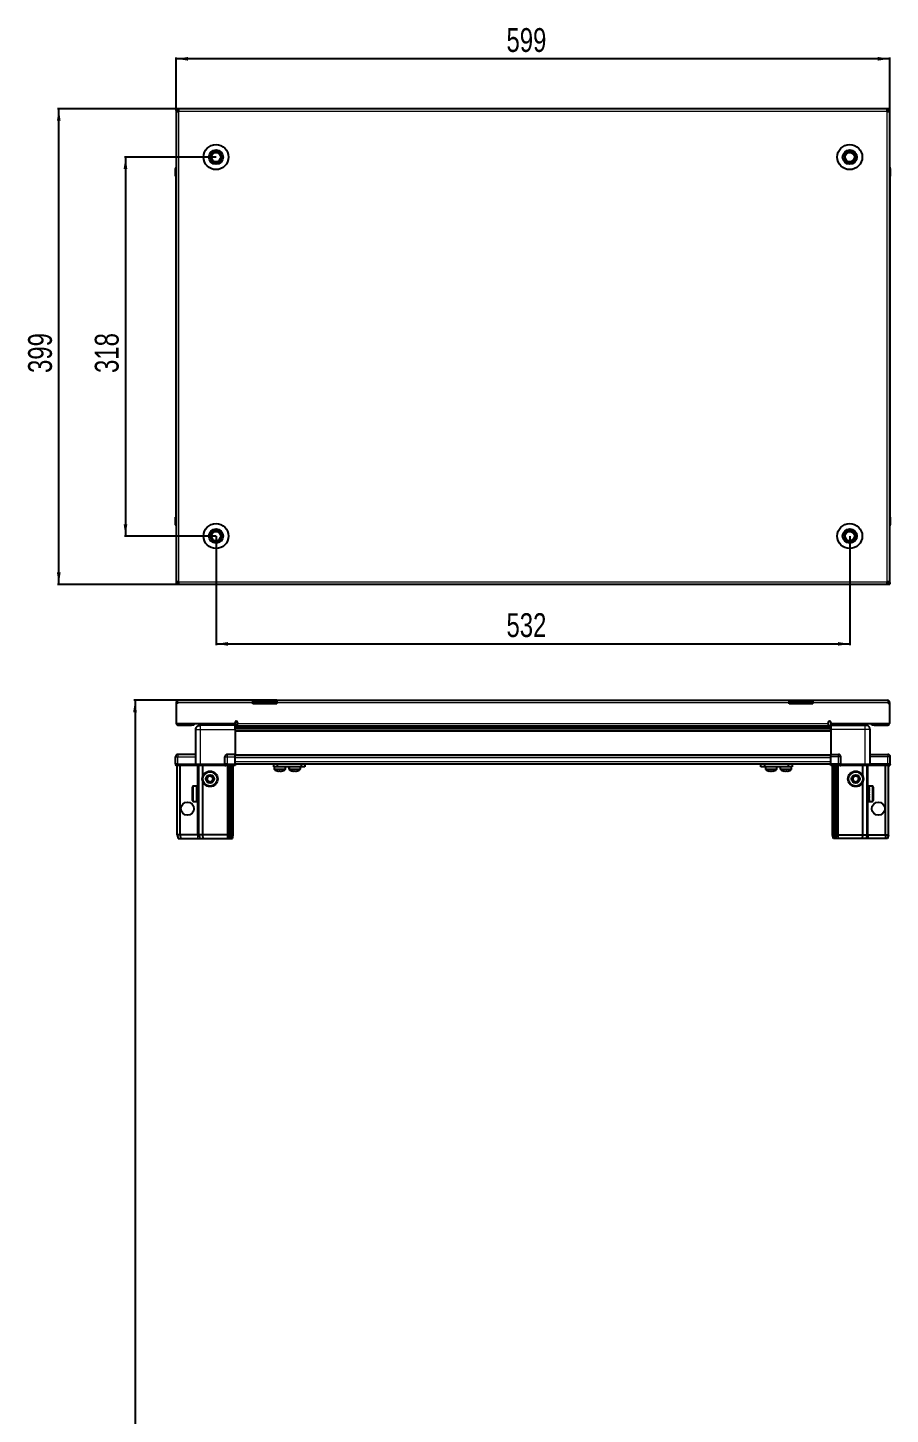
# Model space of a CAD drawing. Header units: millimetres. Extents: x 899 to 4283, y -616 to 1812.
# Drawn here: x 899 to 1623, y 598 to 1762 of the extents above; entities that cross this region are included whole.
import ezdxf

# ---------------------------------------------------------------- set-up
doc = ezdxf.new("R2010")
doc.units = ezdxf.units.MM
doc.layers.add('FORMAT', color=7, linetype='Continuous')
doc.styles.add('SLDTEXTSTYLE0', font='TXT', dxfattribs={"width": 0.75})
doc.dimstyles.new('SLDDIMSTYLE0', dxfattribs={"dimtxt": 20, "dimasz": 10, "dimexe": 0, "dimexo": 0.0625, "dimgap": 5, "dimtad": 2, "dimdec": 1, "dimrnd": 1e-09, "dimzin": 12, "dimdsep": 46, "dimtxsty": 'SLDTEXTSTYLE0', "dimsah": 1, "dimcen": 0.09, "dimadec": 0, "dimazin": 3, "dimtfac": 1, "dimtofl": 0, "dimtmove": 0, "dimatfit": 3, "dimfxl": 0, "dimfrac": 2, "dimtolj": 1, "dimtzin": 12, "dimarcsym": 0})

# ---------------------------------------------------------------- blocks, each defined once
blk = doc.blocks.new('_D')
at = {"layer": 'FORMAT'}
for p, q in [((1024, 1693.4), (924.5, 1693.4)), ((925.5, 1294.4), (925.5, 1693.4)), ((1024, 1294.4), (924.5, 1294.4))]:
    blk.add_line(p, q, dxfattribs=at)
for points in [[(925.5, 1693.4), (923.9, 1683.4), (927, 1683.4)], [(925.5, 1294.4), (927, 1304.4), (923.9, 1304.4)]]:
    blk.add_solid(points, dxfattribs=at)
at = {"layer": 'FORMAT', "insert": (899.7, 1471.8), "char_height": 20, "attachment_point": 1, "rotation": 90, "style": 'SLDTEXTSTYLE0'}
blk.add_mtext('399', dxfattribs=at)
blk = doc.blocks.new('_D_1')
at = {"layer": 'FORMAT'}
for p, q in [((1024, 1693.4), (1024, 1736.4)), ((1623, 1735.4), (1024, 1735.4)), ((1623, 1693.4), (1623, 1736.4))]:
    blk.add_line(p, q, dxfattribs=at)
for points in [[(1024, 1735.4), (1034, 1733.9), (1034, 1737)], [(1623, 1735.4), (1613, 1737), (1613, 1733.9)]]:
    blk.add_solid(points, dxfattribs=at)
at = {"layer": 'FORMAT', "insert": (1301.3, 1761.2), "char_height": 20, "attachment_point": 1, "style": 'SLDTEXTSTYLE0'}
blk.add_mtext('599', dxfattribs=at)
blk = doc.blocks.new('_D_2')
at = {"layer": 'FORMAT'}
for p, q in [((1057.5, 1334.9), (1057.5, 1243.4)), ((1589.5, 1334.9), (1589.5, 1243.4)), ((1057.5, 1244.4), (1589.5, 1244.4))]:
    blk.add_line(p, q, dxfattribs=at)
for points in [[(1057.5, 1244.4), (1067.5, 1242.9), (1067.5, 1246)], [(1589.5, 1244.4), (1579.5, 1246), (1579.5, 1242.9)]]:
    blk.add_solid(points, dxfattribs=at)
at = {"layer": 'FORMAT', "insert": (1301.3, 1270.2), "char_height": 20, "attachment_point": 1, "style": 'SLDTEXTSTYLE0'}
blk.add_mtext('532', dxfattribs=at)
blk = doc.blocks.new('_D_3')
at = {"layer": 'FORMAT'}
for p, q in [((1057.5, 1652.9), (980.5, 1652.9)), ((981.5, 1652.9), (981.5, 1334.9)), ((1057.5, 1334.9), (980.5, 1334.9))]:
    blk.add_line(p, q, dxfattribs=at)
for points in [[(981.5, 1652.9), (979.9, 1642.9), (983, 1642.9)], [(981.5, 1334.9), (983, 1344.9), (979.9, 1344.9)]]:
    blk.add_solid(points, dxfattribs=at)
at = {"layer": 'FORMAT', "insert": (955.7, 1471.8), "char_height": 20, "attachment_point": 1, "rotation": 90, "style": 'SLDTEXTSTYLE0'}
blk.add_mtext('318', dxfattribs=at)
blk = doc.blocks.new('_D_8')
at = {"layer": 'FORMAT'}
for p, q in [((1108.5, 1197.1), (988.5, 1197.1)), ((989.5, 1197.1), (989.5, -609.6)), ((1026.1, -609.6), (988.5, -609.6))]:
    blk.add_line(p, q, dxfattribs=at)
for points in [[(989.5, 1197.1), (987.9, 1187.1), (991, 1187.1)], [(989.5, -609.6), (991, -599.6), (987.9, -599.6)]]:
    blk.add_solid(points, dxfattribs=at)
at = {"layer": 'FORMAT', "insert": (963.7, 253.2), "char_height": 20, "attachment_point": 1, "rotation": 90, "style": 'SLDTEXTSTYLE0'}
blk.add_mtext('1806,7', dxfattribs=at)

msp = doc.modelspace()

# ---------------------------------------------------------------- linework, layer by layer
at = {"color": 7, "linetype": 'Continuous', "lineweight": 25}
for p, q in [((1023.97, 1691.93), (1023.97, 1693.43)), ((1026.07, 1693.43), (1023.97, 1693.43)), ((1023.97, 1691.93), (1026.07, 1691.93)), ((1023.97, 1691.93), (1023.97, 1691.33)), ((1023.97, 1691.33), (1023.97, 1296.53)), ((1023.97, 1691.33), (1026.07, 1691.33)), ((1026.07, 1693.43), (1026.07, 1691.33)), ((1620.87, 1693.43), (1026.07, 1693.43)), ((1620.87, 1691.33), (1620.87, 1693.43)), ((1622.97, 1693.43), (1620.87, 1693.43)), ((1620.87, 1691.93), (1622.97, 1691.93)), ((1620.87, 1691.33), (1622.97, 1691.33)), ((1622.97, 1691.93), (1622.97, 1693.43)), ((1622.97, 1691.33), (1622.97, 1691.93)), ((1622.97, 1296.53), (1622.97, 1691.33)), ((1023.47, 1643.43), (1023.47, 1636.93)), ((1023.47, 1636.93), (1023.47, 1643.43)), ((1622.97, 1644.76), (1622.97, 1644.76)), ((1623.47, 1643.43), (1623.47, 1636.93)), ((1623.47, 1636.93), (1623.47, 1643.43)), ((1023.47, 1636.93), (1023.47, 1636.93)), ((1023.97, 1636.93), (1023.47, 1636.93)), ((1023.62, 1636.93), (1023.62, 1350.93)), ((1622.97, 1636.93), (1623.47, 1636.93)), ((1623.32, 1350.93), (1623.32, 1636.93)), ((1623.47, 1636.93), (1623.47, 1636.93)), ((1623.47, 1636.93), (1623.47, 1636.93)), ((1023.47, 1344.43), (1023.47, 1350.93)), ((1023.47, 1350.93), (1023.47, 1350.93)), ((1023.47, 1350.93), (1023.47, 1350.93)), ((1023.47, 1350.93), (1023.47, 1344.43)), ((1023.97, 1350.93), (1023.47, 1350.93)), ((1622.97, 1350.93), (1623.47, 1350.93)), ((1623.47, 1350.93), (1623.47, 1350.93)), ((1623.47, 1344.43), (1623.47, 1350.93)), ((1623.47, 1350.93), (1623.47, 1344.43)), ((1023.97, 1343.11), (1023.97, 1343.11)), ((1026.07, 1296.53), (1023.97, 1296.53)), ((1023.97, 1296.53), (1023.97, 1295.93)), ((1023.97, 1295.93), (1023.97, 1294.43)), ((1026.07, 1295.93), (1023.97, 1295.93)), ((1023.97, 1294.43), (1026.07, 1294.43)), ((1026.07, 1296.53), (1026.07, 1294.43)), ((1026.07, 1294.43), (1620.87, 1294.43)), ((1622.97, 1296.53), (1620.87, 1296.53)), ((1620.87, 1294.43), (1620.87, 1296.53)), ((1622.97, 1295.93), (1620.87, 1295.93)), ((1620.87, 1294.43), (1622.97, 1294.43)), ((1622.97, 1295.93), (1622.97, 1296.53)), ((1622.97, 1295.93), (1622.97, 1294.43)), ((1024.97, 1195.05), (1023.97, 1195.05)), ((1023.97, 1195.05), (1023.97, 1194.15)), ((1024.97, 1194.15), (1023.97, 1194.15)), ((1023.97, 1194.15), (1023.97, 1177.65)), ((1024.97, 1195.05), (1024.97, 1194.15)), ((1025.57, 1197.15), (1088.47, 1197.15)), ((1088.47, 1195.05), (1088.47, 1197.15)), ((1088.47, 1197.15), (1098.47, 1197.15)), ((1098.47, 1195.65), (1088.47, 1195.65)), ((1088.47, 1194.15), (1088.47, 1195.05)), ((1108.47, 1194.15), (1088.47, 1194.15)), ((1098.47, 1197.15), (1108.47, 1197.15)), ((1108.47, 1195.65), (1098.47, 1195.65)), ((1108.47, 1197.15), (1538.47, 1197.15)), ((1108.47, 1197.15), (1108.47, 1195.05)), ((1108.47, 1194.15), (1108.47, 1195.05)), ((1538.47, 1195.05), (1538.47, 1197.15)), ((1538.47, 1197.15), (1548.47, 1197.15)), ((1548.47, 1195.65), (1538.47, 1195.65)), ((1538.47, 1194.15), (1538.47, 1195.05)), ((1558.47, 1194.15), (1538.47, 1194.15)), ((1548.47, 1197.15), (1558.47, 1197.15)), ((1558.47, 1195.65), (1548.47, 1195.65)), ((1558.47, 1197.15), (1621.37, 1197.15)), ((1558.47, 1197.15), (1558.47, 1195.05)), ((1558.47, 1194.15), (1558.47, 1195.05)), ((1621.97, 1195.05), (1621.97, 1194.15)), ((1621.97, 1195.05), (1622.97, 1195.05)), ((1622.97, 1194.15), (1621.97, 1194.15)), ((1622.97, 1194.15), (1622.97, 1195.05)), ((1622.97, 1177.65), (1622.97, 1194.15)), ((1023.97, 1177.65), (1073.47, 1177.65)), ((1026.07, 1176.15), (1036.97, 1176.15)), ((1038.97, 1176.15), (1036.97, 1176.15)), ((1038.97, 1177.65), (1038.97, 1176.15)), ((1044.22, 1177.65), (1044.22, 1176.15)), ((1073.47, 1176.15), (1044.47, 1176.15)), ((1070.72, 1176.15), (1070.72, 1177.65)), ((1073.32, 1176.15), (1073.32, 1172.65)), ((1073.47, 1177.65), (1073.47, 1178.5)), ((1073.47, 1177.65), (1073.47, 1176.15)), ((1073.47, 1175.5), (1097.35, 1175.5)), ((1075.47, 1178.5), (1075.47, 1177.75)), ((1075.47, 1175.65), (1075.47, 1177.75)), ((1075.47, 1175.65), (1571.47, 1175.65)), ((1091.97, 1175.65), (1091.97, 1175.5)), ((1092.13, 1175.65), (1092.13, 1175.5)), ((1092.34, 1175.65), (1092.34, 1175.5)), ((1092.89, 1175.65), (1092.89, 1175.5)), ((1093.3, 1175.65), (1093.3, 1175.5)), ((1094.19, 1175.65), (1094.19, 1175.5)), ((1094.78, 1175.65), (1094.78, 1175.5)), ((1095.92, 1175.65), (1095.92, 1175.5)), ((1096.61, 1175.65), (1096.61, 1175.5)), ((1097.35, 1175.5), (1097.89, 1175.5)), ((1097.89, 1175.65), (1097.89, 1175.5)), ((1097.89, 1175.5), (1098.62, 1175.5)), ((1097.89, 1175.5), (1097.89, 1175.5)), ((1098.08, 1175.65), (1098.08, 1175.5)), ((1098.58, 1175.65), (1098.58, 1175.5)), ((1098.62, 1175.5), (1098.63, 1175.5)), ((1098.63, 1175.65), (1098.63, 1175.5)), ((1098.63, 1175.5), (1099.59, 1175.5)), ((1099.59, 1175.5), (1547.35, 1175.5)), ((1099.92, 1175.65), (1099.92, 1175.5)), ((1099.93, 1175.65), (1099.93, 1175.5)), ((1100.63, 1175.65), (1100.63, 1175.5)), ((1101.8, 1175.65), (1101.8, 1175.5)), ((1102.42, 1175.65), (1102.42, 1175.5)), ((1103.37, 1175.65), (1103.37, 1175.5)), ((1103.82, 1175.65), (1103.82, 1175.5)), ((1104.45, 1175.65), (1104.45, 1175.5)), ((1104.7, 1175.65), (1104.7, 1175.5)), ((1104.94, 1175.65), (1104.94, 1175.5)), ((1104.97, 1175.65), (1104.97, 1175.5)), ((1541.97, 1175.65), (1541.97, 1175.5)), ((1542.08, 1175.65), (1542.08, 1175.5)), ((1542.26, 1175.65), (1542.26, 1175.5)), ((1542.77, 1175.65), (1542.77, 1175.5)), ((1543.16, 1175.65), (1543.16, 1175.5)), ((1544.02, 1175.65), (1544.02, 1175.5)), ((1544.58, 1175.65), (1544.58, 1175.5)), ((1545.7, 1175.65), (1545.7, 1175.5)), ((1546.38, 1175.65), (1546.38, 1175.5)), ((1547.26, 1175.5), (1547.65, 1175.5)), ((1547.65, 1175.65), (1547.65, 1175.5)), ((1547.65, 1175.5), (1547.66, 1175.5)), ((1547.66, 1175.5), (1548.39, 1175.5)), ((1547.92, 1175.65), (1547.92, 1175.5)), ((1548.39, 1175.65), (1548.39, 1175.5)), ((1548.39, 1175.5), (1549.68, 1175.5)), ((1549.59, 1175.5), (1573.47, 1175.5)), ((1549.68, 1175.65), (1549.68, 1175.5)), ((1549.78, 1175.65), (1549.78, 1175.5)), ((1550.4, 1175.65), (1550.4, 1175.5)), ((1551.6, 1175.65), (1551.6, 1175.5)), ((1552.22, 1175.65), (1552.22, 1175.5)), ((1553.21, 1175.65), (1553.21, 1175.5)), ((1553.68, 1175.65), (1553.68, 1175.5)), ((1554.35, 1175.65), (1554.35, 1175.5)), ((1554.63, 1175.65), (1554.63, 1175.5)), ((1554.92, 1175.65), (1554.92, 1175.5)), ((1554.97, 1175.5), (1554.97, 1175.65)), ((1554.97, 1175.65), (1554.97, 1175.5)), ((1571.47, 1177.75), (1571.47, 1178.5)), ((1571.47, 1177.75), (1571.47, 1175.65)), ((1573.47, 1178.5), (1573.47, 1177.65)), ((1573.47, 1177.65), (1622.97, 1177.65)), ((1573.47, 1177.65), (1573.47, 1176.15)), ((1573.47, 1176.15), (1602.47, 1176.15)), ((1573.62, 1176.15), (1573.62, 1172.65)), ((1576.22, 1177.65), (1576.22, 1176.15)), ((1602.72, 1176.15), (1602.72, 1177.65)), ((1607.97, 1176.15), (1607.97, 1177.65)), ((1609.97, 1176.15), (1607.97, 1176.15)), ((1609.97, 1176.15), (1620.87, 1176.15)), ((1040.47, 1143.65), (1040.47, 1172.65)), ((1573.47, 1173.7), (1073.47, 1173.7)), ((1573.47, 1173.67), (1073.47, 1173.67)), ((1073.47, 1172.65), (1073.47, 1151.65)), ((1573.47, 1172.65), (1573.47, 1151.65)), ((1606.47, 1143.65), (1606.47, 1172.65)), ((1023.47, 1143.65), (1023.47, 1149.65)), ((1023.47, 1143.65), (1023.47, 1143.31)), ((1025.47, 1143.65), (1023.47, 1143.65)), ((1023.47, 1143.65), (1023.47, 1143.31)), ((1023.47, 1143.65), (1023.47, 1143.65)), ((1023.47, 1143.31), (1023.97, 1142.45)), ((1023.47, 1143.31), (1023.97, 1142.45)), ((1023.97, 1142.45), (1025.47, 1142.45)), ((1024.97, 1084.15), (1024.97, 1142.45)), ((1040.47, 1151.65), (1025.47, 1151.65)), ((1025.47, 1143.65), (1040.27, 1143.65)), ((1040.27, 1142.45), (1025.47, 1142.45)), ((1027.47, 1084.15), (1027.47, 1142.45)), ((1040.27, 1143.65), (1040.47, 1143.65)), ((1040.47, 1142.45), (1040.27, 1142.45)), ((1040.47, 1143.65), (1040.47, 1142.45)), ((1040.47, 1143.65), (1044.47, 1143.65)), ((1044.47, 1142.45), (1040.47, 1142.45)), ((1042.97, 1084.15), (1042.97, 1142.45)), ((1044.47, 1143.65), (1064.77, 1143.65)), ((1064.77, 1142.45), (1044.47, 1142.45)), ((1046.47, 1133.65), (1046.47, 1142.45)), ((1064.77, 1143.65), (1064.97, 1143.65)), ((1064.97, 1142.45), (1064.77, 1142.45)), ((1064.97, 1143.65), (1064.97, 1149.65)), ((1064.97, 1143.65), (1064.97, 1142.45)), ((1066.97, 1143.65), (1064.97, 1143.65)), ((1064.97, 1143.65), (1066.97, 1143.65)), ((1064.97, 1142.45), (1065.65, 1142.45)), ((1073.47, 1142.45), (1065.65, 1142.45)), ((1073.47, 1151.65), (1066.97, 1151.65)), ((1066.97, 1143.65), (1073.47, 1143.65)), ((1066.97, 1143.31), (1073.47, 1143.31)), ((1067.97, 1084.15), (1067.97, 1142.45)), ((1068.97, 1084.15), (1068.97, 1142.45)), ((1070.47, 1084.15), (1070.47, 1142.45)), ((1071.97, 1084.15), (1071.97, 1142.45)), ((1073.47, 1149.65), (1073.47, 1151.65)), ((1073.47, 1151), (1573.47, 1151)), ((1073.47, 1143.65), (1073.47, 1149.65)), ((1073.47, 1143.8), (1573.47, 1143.8)), ((1073.47, 1143.65), (1073.47, 1143.31)), ((1073.47, 1143.31), (1073.47, 1142.45)), ((1105.92, 1141.3), (1105.92, 1143.8)), ((1108.92, 1141.3), (1105.92, 1141.3)), ((1106.27, 1141.3), (1106.27, 1139.39)), ((1108.92, 1143.8), (1108.92, 1141.3)), ((1129.12, 1141.3), (1108.92, 1141.3)), ((1115.77, 1139.39), (1115.77, 1141.3)), ((1118.72, 1141.3), (1118.72, 1139.39)), ((1118.77, 1141.3), (1118.77, 1139.39)), ((1128.27, 1139.39), (1128.27, 1141.3)), ((1129.12, 1141.3), (1129.12, 1143.8)), ((1132.12, 1141.3), (1129.12, 1141.3)), ((1132.12, 1143.8), (1132.12, 1141.3)), ((1514.82, 1141.3), (1514.82, 1143.8)), ((1517.82, 1141.3), (1514.82, 1141.3)), ((1517.82, 1143.8), (1517.82, 1141.3)), ((1538.02, 1141.3), (1517.82, 1141.3)), ((1518.67, 1141.3), (1518.67, 1139.39)), ((1528.17, 1139.39), (1528.17, 1141.3)), ((1528.22, 1139.39), (1528.22, 1141.3)), ((1531.17, 1141.3), (1531.17, 1139.39)), ((1538.02, 1141.3), (1538.02, 1143.8)), ((1541.02, 1141.3), (1538.02, 1141.3)), ((1540.67, 1139.39), (1540.67, 1141.3)), ((1541.02, 1143.8), (1541.02, 1141.3)), ((1573.47, 1151.65), (1579.97, 1151.65)), ((1573.47, 1149.65), (1573.47, 1151.65)), ((1573.47, 1143.65), (1573.47, 1149.65)), ((1573.47, 1143.65), (1579.97, 1143.65)), ((1573.47, 1143.65), (1573.47, 1143.31)), ((1573.47, 1143.65), (1573.47, 1143.65)), ((1579.97, 1143.65), (1573.47, 1143.65)), ((1573.47, 1142.45), (1573.47, 1143.31)), ((1573.47, 1143.31), (1573.47, 1143.31)), ((1573.47, 1143.31), (1579.97, 1143.31)), ((1581.29, 1142.45), (1573.47, 1142.45)), ((1574.97, 1084.15), (1574.97, 1142.45)), ((1576.47, 1084.15), (1576.47, 1142.45)), ((1577.97, 1084.15), (1577.97, 1142.45)), ((1578.97, 1084.15), (1578.97, 1142.45)), ((1581.97, 1143.65), (1579.97, 1143.65)), ((1581.29, 1142.45), (1581.97, 1142.45)), ((1581.97, 1143.65), (1581.97, 1149.65)), ((1581.97, 1143.65), (1581.97, 1142.45)), ((1581.97, 1143.65), (1582.17, 1143.65)), ((1582.17, 1142.45), (1581.97, 1142.45)), ((1582.17, 1143.65), (1602.47, 1143.65)), ((1602.47, 1142.45), (1582.17, 1142.45)), ((1600.47, 1133.65), (1600.47, 1142.45)), ((1602.47, 1143.65), (1606.47, 1143.65)), ((1606.47, 1142.45), (1602.47, 1142.45)), ((1603.97, 1084.15), (1603.97, 1142.45)), ((1606.47, 1151.65), (1621.47, 1151.65)), ((1606.47, 1143.65), (1606.47, 1142.45)), ((1606.47, 1143.65), (1606.67, 1143.65)), ((1606.67, 1142.45), (1606.47, 1142.45)), ((1606.67, 1143.65), (1621.47, 1143.65)), ((1621.47, 1143.65), (1606.67, 1143.65)), ((1621.47, 1142.45), (1606.67, 1142.45)), ((1619.47, 1084.15), (1619.47, 1142.45)), ((1623.47, 1143.65), (1621.47, 1143.65)), ((1621.47, 1142.45), (1622.97, 1142.45)), ((1621.97, 1084.15), (1621.97, 1142.45)), ((1622.97, 1142.45), (1623.47, 1143.31)), ((1623.47, 1143.65), (1623.47, 1149.65)), ((1623.47, 1143.65), (1623.47, 1143.31)), ((1046.47, 1084.15), (1046.47, 1128.65)), ((1600.47, 1084.15), (1600.47, 1128.65)), ((1037.77, 1112.95), (1037.77, 1124.35)), ((1041.47, 1125.15), (1038.57, 1125.15)), ((1040.97, 1125.05), (1041.47, 1125.05)), ((1040.97, 1125.05), (1040.97, 1124.89)), ((1040.97, 1124.89), (1041.47, 1124.89)), ((1040.97, 1124.4), (1041.47, 1124.4)), ((1040.97, 1124.4), (1040.97, 1124.02)), ((1040.97, 1124.02), (1041.47, 1124.02)), ((1040.97, 1123.18), (1041.47, 1123.18)), ((1040.97, 1123.18), (1040.97, 1122.62)), ((1040.97, 1122.62), (1041.47, 1122.62)), ((1040.97, 1121.52), (1041.47, 1121.52)), ((1040.97, 1121.52), (1040.97, 1120.84)), ((1040.97, 1120.84), (1041.47, 1120.84)), ((1040.97, 1119.58), (1041.47, 1119.58)), ((1040.97, 1119.58), (1040.97, 1118.84)), ((1040.97, 1119.28), (1041.47, 1119.28)), ((1040.97, 1118.84), (1041.47, 1118.84)), ((1040.97, 1117.55), (1041.47, 1117.55)), ((1040.97, 1117.55), (1040.97, 1116.83)), ((1040.97, 1117.41), (1041.47, 1117.41)), ((1041.47, 1125.05), (1041.47, 1125.15)), ((1041.47, 1124.89), (1041.47, 1125.05)), ((1041.47, 1124.4), (1041.47, 1124.89)), ((1041.47, 1124.02), (1041.47, 1124.4)), ((1041.47, 1123.18), (1041.47, 1124.02)), ((1041.47, 1122.62), (1041.47, 1123.18)), ((1041.57, 1123.05), (1041.47, 1123.05)), ((1041.47, 1121.52), (1041.47, 1122.62)), ((1041.47, 1120.84), (1041.47, 1121.52)), ((1041.47, 1119.58), (1041.47, 1120.84)), ((1041.47, 1119.28), (1041.47, 1119.58)), ((1041.47, 1117.55), (1041.47, 1118.84)), ((1041.47, 1116.83), (1041.47, 1117.41)), ((1041.57, 1121.53), (1041.57, 1123.05)), ((1041.57, 1114.25), (1041.57, 1121.53)), ((1042.45, 1121.96), (1041.97, 1122.65)), ((1041.97, 1114.65), (1041.97, 1122.65)), ((1042.94, 1122.65), (1042.45, 1121.96)), ((1042.45, 1115.34), (1042.45, 1121.96)), ((1042.97, 1122.65), (1042.94, 1122.65)), ((1042.94, 1114.65), (1042.94, 1122.65)), ((1604, 1122.65), (1603.97, 1122.65)), ((1604.49, 1121.96), (1604, 1122.65)), ((1604, 1122.65), (1604, 1121.6)), ((1604, 1121.6), (1604, 1114.65)), ((1604.97, 1122.65), (1604.49, 1121.96)), ((1604.49, 1121.96), (1604.49, 1121.09)), ((1604.49, 1121.09), (1604.49, 1115.34)), ((1604.97, 1122.65), (1604.97, 1121.6)), ((1604.97, 1121.6), (1604.97, 1114.65)), ((1605.47, 1123.05), (1605.37, 1123.05)), ((1605.37, 1123.05), (1605.37, 1114.25)), ((1608.37, 1125.15), (1605.47, 1125.15)), ((1605.47, 1125.15), (1605.47, 1125.14)), ((1605.97, 1125.14), (1605.47, 1125.14)), ((1605.47, 1125.14), (1605.47, 1125.06)), ((1605.47, 1125.06), (1605.47, 1124.71)), ((1605.97, 1125.06), (1605.47, 1125.06)), ((1605.97, 1124.71), (1605.47, 1124.71)), ((1605.47, 1124.71), (1605.47, 1124.41)), ((1605.47, 1124.41), (1605.47, 1123.69)), ((1605.97, 1124.41), (1605.47, 1124.41)), ((1605.97, 1123.69), (1605.47, 1123.69)), ((1605.47, 1123.69), (1605.47, 1123.2)), ((1605.47, 1123.2), (1605.47, 1122.18)), ((1605.97, 1123.2), (1605.47, 1123.2)), ((1605.97, 1122.18), (1605.47, 1122.18)), ((1605.47, 1122.18), (1605.47, 1121.54)), ((1605.47, 1121.54), (1605.47, 1120.32)), ((1605.97, 1121.54), (1605.47, 1121.54)), ((1605.97, 1120.32), (1605.47, 1120.32)), ((1605.47, 1120.32), (1605.47, 1119.78)), ((1605.97, 1119.78), (1605.47, 1119.78)), ((1605.47, 1119.6), (1605.47, 1118.3)), ((1605.97, 1119.6), (1605.47, 1119.6)), ((1605.97, 1118.3), (1605.47, 1118.3)), ((1605.97, 1117.91), (1605.47, 1117.91)), ((1605.47, 1117.91), (1605.47, 1117.56)), ((1605.97, 1117.56), (1605.47, 1117.56)), ((1605.47, 1117.56), (1605.47, 1116.31)), ((1605.97, 1125.06), (1605.97, 1125.14)), ((1605.97, 1124.41), (1605.97, 1124.71)), ((1605.97, 1123.2), (1605.97, 1123.69)), ((1605.97, 1121.54), (1605.97, 1122.18)), ((1605.97, 1119.6), (1605.97, 1120.32)), ((1605.97, 1117.56), (1605.97, 1118.3)), ((1609.17, 1124.35), (1609.17, 1122.86)), ((1609.17, 1122.86), (1609.17, 1112.95)), ((1038.57, 1112.15), (1041.47, 1112.15)), ((1040.97, 1116.83), (1041.47, 1116.83)), ((1040.97, 1115.62), (1041.47, 1115.62)), ((1040.97, 1115.62), (1040.97, 1114.99)), ((1040.97, 1114.99), (1041.47, 1114.99)), ((1040.97, 1113.99), (1041.47, 1113.99)), ((1040.97, 1113.99), (1040.97, 1113.51)), ((1040.97, 1113.51), (1041.47, 1113.51)), ((1040.97, 1112.82), (1041.47, 1112.82)), ((1040.97, 1112.82), (1040.97, 1112.53)), ((1040.97, 1112.53), (1041.47, 1112.53)), ((1040.97, 1112.21), (1041.47, 1112.21)), ((1040.97, 1112.21), (1040.97, 1112.15)), ((1040.97, 1112.15), (1041.47, 1112.15)), ((1041.47, 1115.62), (1041.47, 1116.83)), ((1041.47, 1114.99), (1041.47, 1115.62)), ((1041.47, 1113.99), (1041.47, 1114.99)), ((1041.47, 1114.25), (1041.57, 1114.25)), ((1041.47, 1113.51), (1041.47, 1113.99)), ((1041.47, 1112.82), (1041.47, 1113.51)), ((1041.47, 1112.53), (1041.47, 1112.82)), ((1041.47, 1112.21), (1041.47, 1112.53)), ((1041.47, 1112.15), (1041.47, 1112.21)), ((1041.47, 1112.15), (1041.47, 1112.15)), ((1041.97, 1114.65), (1042.45, 1115.34)), ((1042.45, 1115.34), (1042.94, 1114.65)), ((1042.94, 1114.65), (1042.97, 1114.65)), ((1603.97, 1114.65), (1604, 1114.65)), ((1604, 1114.65), (1604.49, 1115.34)), ((1604.49, 1115.34), (1604.97, 1114.65)), ((1605.37, 1114.25), (1605.47, 1114.25)), ((1605.97, 1116.31), (1605.47, 1116.31)), ((1605.47, 1116.31), (1605.47, 1115.64)), ((1605.47, 1115.64), (1605.47, 1114.55)), ((1605.97, 1115.64), (1605.47, 1115.64)), ((1605.97, 1114.55), (1605.47, 1114.55)), ((1605.47, 1114.55), (1605.47, 1114)), ((1605.47, 1114), (1605.47, 1113.19)), ((1605.97, 1114), (1605.47, 1114)), ((1605.97, 1113.19), (1605.47, 1113.19)), ((1605.47, 1113.19), (1605.47, 1112.82)), ((1605.47, 1112.82), (1605.47, 1112.37)), ((1605.97, 1112.82), (1605.47, 1112.82)), ((1605.97, 1112.37), (1605.47, 1112.37)), ((1605.47, 1112.37), (1605.47, 1112.22)), ((1605.47, 1112.22), (1605.47, 1112.15)), ((1605.97, 1112.22), (1605.47, 1112.22)), ((1605.47, 1112.15), (1608.37, 1112.15)), ((1605.97, 1115.64), (1605.97, 1116.31)), ((1605.97, 1114), (1605.97, 1114.55)), ((1605.97, 1112.82), (1605.97, 1113.19)), ((1605.97, 1112.22), (1605.97, 1112.37)), ((1027.47, 1084.15), (1024.97, 1084.15)), ((1024.97, 1084.15), (1025.77, 1081.15)), ((1041.97, 1084.15), (1027.47, 1084.15)), ((1027.47, 1084.15), (1027.63, 1081.15)), ((1042.97, 1084.15), (1041.97, 1084.15)), ((1046.47, 1084.15), (1042.97, 1084.15)), ((1042.97, 1084.15), (1043.77, 1081.15)), ((1066.97, 1084.15), (1046.47, 1084.15)), ((1046.8, 1081.15), (1046.47, 1084.15)), ((1067.97, 1084.15), (1066.97, 1084.15)), ((1068.97, 1084.15), (1067.97, 1084.15)), ((1068.77, 1081.15), (1067.97, 1084.15)), ((1070.47, 1084.15), (1068.97, 1084.15)), ((1069.51, 1081.15), (1068.97, 1084.15)), ((1070.02, 1081.15), (1070.47, 1084.15)), ((1071.97, 1084.15), (1070.47, 1084.15)), ((1071.17, 1081.15), (1071.97, 1084.15)), ((1574.97, 1084.15), (1576.47, 1084.15)), ((1575.77, 1081.15), (1574.97, 1084.15)), ((1576.47, 1084.15), (1577.97, 1084.15)), ((1576.93, 1081.15), (1576.47, 1084.15)), ((1577.43, 1081.15), (1577.97, 1084.15)), ((1577.97, 1084.15), (1578.97, 1084.15)), ((1578.17, 1081.15), (1578.97, 1084.15)), ((1578.97, 1084.15), (1579.97, 1084.15)), ((1579.97, 1084.15), (1600.47, 1084.15)), ((1600.14, 1081.15), (1600.47, 1084.15)), ((1600.47, 1084.15), (1603.97, 1084.15)), ((1603.97, 1084.15), (1603.17, 1081.15)), ((1603.97, 1084.15), (1604.97, 1084.15)), ((1604.97, 1084.15), (1619.47, 1084.15)), ((1619.47, 1084.15), (1619.32, 1081.15)), ((1619.47, 1084.15), (1621.97, 1084.15)), ((1621.97, 1084.15), (1621.17, 1081.15)), ((1025.77, 1081.15), (1027.63, 1081.15)), ((1027.63, 1081.15), (1041.97, 1081.15)), ((1041.97, 1081.15), (1043.77, 1081.15)), ((1043.77, 1081.15), (1046.8, 1081.15)), ((1046.8, 1081.15), (1066.97, 1081.15)), ((1066.97, 1081.15), (1068.77, 1081.15)), ((1068.77, 1081.15), (1069.51, 1081.15)), ((1069.51, 1081.15), (1070.02, 1081.15)), ((1070.02, 1081.15), (1071.17, 1081.15)), ((1576.93, 1081.15), (1575.77, 1081.15)), ((1577.43, 1081.15), (1576.93, 1081.15)), ((1578.17, 1081.15), (1577.43, 1081.15)), ((1579.97, 1081.15), (1578.17, 1081.15)), ((1600.14, 1081.15), (1579.97, 1081.15)), ((1603.17, 1081.15), (1600.14, 1081.15)), ((1604.97, 1081.15), (1603.17, 1081.15)), ((1619.32, 1081.15), (1604.97, 1081.15)), ((1621.17, 1081.15), (1619.32, 1081.15))]:
    msp.add_line(p, q, dxfattribs=at)
at = {"color": 8, "linetype": 'Continuous', "lineweight": 18}
for p, q in [((1026.07, 1691.33), (1026.07, 1296.53)), ((1620.87, 1691.33), (1026.07, 1691.33)), ((1620.87, 1296.53), (1620.87, 1691.33)), ((1023.97, 1643.43), (1023.47, 1643.43)), ((1622.97, 1643.43), (1623.47, 1643.43)), ((1023.97, 1344.43), (1023.47, 1344.43)), ((1622.97, 1344.43), (1623.47, 1344.43)), ((1026.07, 1296.53), (1620.87, 1296.53)), ((1088.47, 1195.05), (1024.97, 1195.05)), ((1098.47, 1195.65), (1098.47, 1197.15)), ((1538.47, 1195.05), (1108.47, 1195.05)), ((1548.47, 1197.15), (1548.47, 1195.65)), ((1621.97, 1195.05), (1558.47, 1195.05)), ((1026.07, 1177.65), (1026.07, 1176.15)), ((1036.97, 1176.15), (1036.97, 1177.65)), ((1073.47, 1176.15), (1075.47, 1176.15)), ((1075.47, 1177.75), (1571.47, 1177.75)), ((1571.47, 1176.15), (1573.47, 1176.15)), ((1609.97, 1177.65), (1609.97, 1176.15)), ((1620.87, 1177.65), (1620.87, 1176.15)), ((1044.47, 1172.65), (1073.47, 1172.65)), ((1044.47, 1143.65), (1044.47, 1172.65)), ((1573.47, 1174.91), (1073.47, 1174.91)), ((1073.47, 1172.46), (1573.47, 1172.46)), ((1573.47, 1171.05), (1073.47, 1171.05)), ((1602.47, 1172.65), (1573.47, 1172.65)), ((1602.47, 1143.65), (1602.47, 1172.65)), ((1023.47, 1149.65), (1025.47, 1149.65)), ((1025.47, 1151.65), (1025.47, 1149.65)), ((1025.47, 1149.65), (1040.47, 1149.65)), ((1025.47, 1143.65), (1025.47, 1149.65)), ((1025.47, 1143.65), (1025.47, 1142.45)), ((1040.27, 1142.45), (1040.27, 1143.65)), ((1041.97, 1122.65), (1041.97, 1142.45)), ((1044.47, 1143.65), (1044.47, 1142.45)), ((1064.77, 1142.45), (1064.77, 1143.65)), ((1064.97, 1149.65), (1066.97, 1149.65)), ((1066.97, 1149.65), (1066.97, 1151.65)), ((1066.97, 1143.65), (1066.97, 1149.65)), ((1066.97, 1149.65), (1073.47, 1149.65)), ((1066.97, 1143.65), (1066.97, 1143.31)), ((1066.97, 1084.15), (1066.97, 1142.45)), ((1073.47, 1151.65), (1573.47, 1151.65)), ((1073.47, 1149), (1573.47, 1149)), ((1073.47, 1145.8), (1573.47, 1145.8)), ((1579.97, 1149.65), (1573.47, 1149.65)), ((1573.47, 1143.65), (1573.47, 1143.31)), ((1579.97, 1149.65), (1579.97, 1151.65)), ((1579.97, 1143.65), (1579.97, 1149.65)), ((1581.97, 1149.65), (1579.97, 1149.65)), ((1579.97, 1143.65), (1579.97, 1143.31)), ((1579.97, 1084.15), (1579.97, 1142.45)), ((1582.17, 1143.65), (1582.17, 1142.45)), ((1602.47, 1143.65), (1602.47, 1142.45)), ((1604.97, 1122.65), (1604.97, 1142.45)), ((1621.47, 1149.65), (1606.47, 1149.65)), ((1606.67, 1143.65), (1606.67, 1142.45)), ((1621.47, 1151.65), (1621.47, 1149.65)), ((1621.47, 1143.65), (1621.47, 1149.65)), ((1623.47, 1149.65), (1621.47, 1149.65)), ((1621.47, 1143.65), (1621.47, 1142.45)), ((1115.77, 1139.39), (1106.27, 1139.39)), ((1115.58, 1139.02), (1106.46, 1139.02)), ((1118.77, 1139.39), (1118.72, 1139.39)), ((1128.27, 1139.39), (1118.77, 1139.39)), ((1118.96, 1139.02), (1118.91, 1139.02)), ((1128.08, 1139.02), (1118.96, 1139.02)), ((1520.88, 1139.39), (1518.67, 1139.39)), ((1520.98, 1139.02), (1518.86, 1139.02)), ((1528.17, 1139.39), (1520.88, 1139.39)), ((1527.98, 1139.02), (1520.98, 1139.02)), ((1528.03, 1139.02), (1527.98, 1139.02)), ((1528.22, 1139.39), (1528.17, 1139.39)), ((1538.67, 1139.39), (1531.17, 1139.39)), ((1538.56, 1139.02), (1531.36, 1139.02)), ((1540.48, 1139.02), (1538.56, 1139.02)), ((1540.67, 1139.39), (1538.67, 1139.39)), ((1038.57, 1112.15), (1038.57, 1125.15)), ((1608.37, 1125.15), (1608.37, 1123.45)), ((1608.37, 1123.45), (1608.37, 1112.15)), ((1041.97, 1084.15), (1041.97, 1114.65)), ((1604.97, 1084.15), (1604.97, 1114.65)), ((1041.97, 1084.15), (1041.97, 1081.15)), ((1066.97, 1081.15), (1066.97, 1084.15)), ((1579.97, 1081.15), (1579.97, 1084.15)), ((1604.97, 1084.15), (1604.97, 1081.15))]:
    msp.add_line(p, q, dxfattribs=at)
at = {"color": 7, "linetype": 'Continuous', "lineweight": 25}
for centre, radius in [((1057.47, 1652.93), 10.5), ((1057.47, 1652.93), 6), ((1057.47, 1652.93), 3.9), ((1589.47, 1652.93), 10.5), ((1589.47, 1652.93), 6), ((1589.47, 1652.93), 3.9), ((1057.47, 1334.93), 10.5), ((1057.47, 1334.93), 6), ((1057.47, 1334.93), 3.9), ((1589.47, 1334.93), 10.5), ((1589.47, 1334.93), 6), ((1589.47, 1334.93), 3.9), ((1052.47, 1131.15), 6.5), ((1052.47, 1131.15), 3.46), ((1594.47, 1131.15), 6.5), ((1594.47, 1131.15), 3.46), ((1033.47, 1106.15), 5.5), ((1613.47, 1106.15), 5.5)]:
    msp.add_circle(centre, radius, dxfattribs=at)
at = {"color": 8, "linetype": 'Continuous', "lineweight": 18}
for centre in [(1052.47, 1131.15), (1594.47, 1131.15)]:
    msp.add_circle(centre, 5.7, dxfattribs=at)
at = {"color": 7, "linetype": 'Continuous', "lineweight": 25}
for centre, radius, start, end in [((1057.47, 1652.93), 4.62, 120, 180), ((1057.47, 1652.93), 4.62, 180, 240), ((1057.47, 1652.93), 4.62, 60, 120), ((1057.47, 1652.93), 4.62, 360, 60), ((1057.47, 1652.93), 4.62, 300, 360), ((1589.47, 1652.93), 4.62, 120, 180), ((1589.47, 1652.93), 4.62, 180, 240), ((1589.47, 1652.93), 4.62, 60, 120), ((1589.47, 1652.93), 4.62, 0, 60), ((1589.47, 1652.93), 4.62, 300, 0), ((1025.47, 1643.43), 2, 138.59038, 180), ((1057.47, 1652.93), 4.62, 240, 300), ((1589.47, 1652.93), 4.62, 240, 300), ((1621.47, 1643.43), 2, 0, 41.40962), ((1025.47, 1344.43), 2, 180, 199.56674), ((1025.47, 1344.43), 2, 180, 221.40962), ((1025.47, 1344.43), 2, 213.78451, 221.40962), ((1057.47, 1334.93), 4.62, 120, 180), ((1057.47, 1334.93), 4.62, 60, 120), ((1057.47, 1334.93), 4.62, 360, 60), ((1589.47, 1334.93), 4.62, 120, 180), ((1589.47, 1334.93), 4.62, 60, 120), ((1589.47, 1334.93), 4.62, 360, 60), ((1621.47, 1344.43), 2, 318.59038, 0), ((1057.47, 1334.93), 4.62, 180, 240), ((1057.47, 1334.93), 4.62, 240, 300), ((1057.47, 1334.93), 4.62, 300, 360), ((1589.47, 1334.93), 4.62, 180, 240), ((1589.47, 1334.93), 4.62, 240, 300), ((1589.47, 1334.93), 4.62, 300, 360), ((1026.07, 1178.25), 2.1, 196.60155, 270), ((1074.47, 1178.5), 1, 0, 180), ((1572.47, 1178.5), 1, 0, 180), ((1620.87, 1178.25), 2.1, 270, 343.39845), ((1025.47, 1149.65), 2, 90, 180), ((1066.97, 1149.65), 2, 90, 180), ((1579.97, 1149.65), 2, 0, 90), ((1621.47, 1149.65), 2, 0, 90), ((1052.47, 1131.15), 2.5, 134.92207, 194.92207), ((1052.47, 1131.15), 2.5, 194.92207, 254.92207), ((1052.47, 1131.15), 2.5, 74.92207, 134.92207), ((1052.47, 1131.15), 2.5, 254.92207, 314.92207), ((1052.47, 1131.15), 2.5, 14.92207, 74.92207), ((1052.47, 1131.15), 2.5, 314.92207, 14.92207), ((1106.72, 1139.39), 0.45, 180, 235.28209), ((1111.02, 1145.6), 8, 235.28209, 258.9392), ((1111.02, 1145.6), 8, 281.00757, 304.71791), ((1115.32, 1139.39), 0.45, 304.71791, 0), ((1119.17, 1139.39), 0.45, 180, 235.28209), ((1119.22, 1139.39), 0.45, 180, 235.28209), ((1123.47, 1145.6), 8, 235.28209, 255.8287), ((1123.52, 1145.6), 8, 235.28209, 259.06255), ((1123.52, 1145.6), 8, 280.87532, 304.71791), ((1127.82, 1139.39), 0.45, 304.71791, 0), ((1519.12, 1139.39), 0.45, 180, 235.28209), ((1523.42, 1145.6), 8, 235.28209, 259.05401), ((1523.42, 1145.6), 8, 280.84597, 304.71791), ((1523.47, 1145.6), 8, 280.92113, 304.71791), ((1527.72, 1139.39), 0.45, 304.71791, 0), ((1527.77, 1139.39), 0.45, 304.71791, 0), ((1531.62, 1139.39), 0.45, 180, 235.28209), ((1535.92, 1145.6), 8, 235.28209, 258.92302), ((1535.92, 1145.6), 8, 280.93918, 304.71791), ((1540.22, 1139.39), 0.45, 304.71791, 0), ((1594.47, 1131.15), 2.5, 118.29497, 178.29497), ((1594.47, 1131.15), 2.5, 178.29497, 238.29497), ((1594.47, 1131.15), 2.5, 238.29497, 298.29497), ((1594.47, 1131.15), 2.5, 58.29497, 118.29497), ((1594.47, 1131.15), 2.5, 298.29497, 358.29497), ((1594.47, 1131.15), 2.5, 358.29497, 58.29497), ((1038.57, 1124.35), 0.8, 90, 180), ((1041.97, 1123.05), 0.4, 180, 270), ((1604.97, 1123.05), 0.4, 270, 0), ((1608.37, 1124.35), 0.8, 360, 90), ((1038.57, 1112.95), 0.8, 180, 270), ((1041.97, 1114.25), 0.4, 90, 180), ((1604.97, 1114.25), 0.4, 360, 90), ((1608.37, 1112.95), 0.8, 270, 0)]:
    msp.add_arc(centre, radius, start, end, dxfattribs=at)
for centre, start_param, end_param in [((1066.97, 1139.85), 0, 0.7227342), ((1579.97, 1139.85), 5.5604511, 6.2831853)]:
    msp.add_ellipse(centre, major_axis=(0, 3.46), ratio=0.5773503, start_param=start_param, end_param=end_param, dxfattribs=at)
for points, knots in [([(1052.85, 1652.93), (1053.18, 1653.51), (1053.75, 1654.49), (1054.57, 1655.91), (1054.98, 1656.62), (1055.16, 1656.93)], [0, 0, 0, 0, 0.4391308, 0.7513783, 1, 1, 1, 1]), ([(1055.16, 1648.93), (1054.83, 1649.51), (1054.26, 1650.49), (1053.44, 1651.91), (1053.03, 1652.62), (1052.85, 1652.93)], [0, 0, 0, 0, 0.4391308, 0.7513783, 1, 1, 1, 1]), ([(1055.16, 1656.93), (1055.36, 1656.93), (1056.07, 1656.93), (1057.37, 1656.93), (1058.76, 1656.93), (1059.51, 1656.93), (1059.78, 1656.93)], [0, 0, 0, 0, 0.1393293, 0.4852696, 0.8163565, 1, 1, 1, 1]), ([(1059.78, 1656.93), (1060.11, 1656.36), (1060.68, 1655.38), (1061.5, 1653.96), (1061.91, 1653.25), (1062.09, 1652.93)], [0, 0, 0, 0, 0.4391308, 0.7513783, 1, 1, 1, 1]), ([(1062.09, 1652.93), (1061.76, 1652.36), (1061.19, 1651.38), (1060.37, 1649.96), (1059.96, 1649.25), (1059.78, 1648.93)], [0, 0, 0, 0, 0.4391308, 0.7513783, 1, 1, 1, 1]), ([(1584.85, 1652.93), (1585.18, 1653.51), (1585.75, 1654.49), (1586.57, 1655.91), (1586.98, 1656.62), (1587.16, 1656.93)], [0, 0, 0, 0, 0.4391308, 0.7513783, 1, 1, 1, 1]), ([(1587.16, 1648.93), (1586.83, 1649.51), (1586.26, 1650.49), (1585.44, 1651.91), (1585.03, 1652.62), (1584.85, 1652.93)], [0, 0, 0, 0, 0.4391308, 0.7513783, 1, 1, 1, 1]), ([(1587.16, 1656.93), (1587.36, 1656.93), (1588.07, 1656.93), (1589.37, 1656.93), (1590.76, 1656.93), (1591.51, 1656.93), (1591.78, 1656.93)], [0, 0, 0, 0, 0.1393293, 0.4852696, 0.8163565, 1, 1, 1, 1]), ([(1591.78, 1656.93), (1592.11, 1656.36), (1592.68, 1655.38), (1593.5, 1653.96), (1593.91, 1653.25), (1594.09, 1652.93)], [0, 0, 0, 0, 0.4391308, 0.7513783, 1, 1, 1, 1]), ([(1594.09, 1652.93), (1593.76, 1652.36), (1593.19, 1651.38), (1592.37, 1649.96), (1591.96, 1649.25), (1591.78, 1648.93)], [0, 0, 0, 0, 0.4391308, 0.7513783, 1, 1, 1, 1]), ([(1059.78, 1648.93), (1059.51, 1648.93), (1058.76, 1648.93), (1057.37, 1648.93), (1056.07, 1648.93), (1055.36, 1648.93), (1055.16, 1648.93)], [0, 0, 0, 0, 0.1836435, 0.5147304, 0.8606707, 1, 1, 1, 1]), ([(1591.78, 1648.93), (1591.51, 1648.93), (1590.76, 1648.93), (1589.37, 1648.93), (1588.07, 1648.93), (1587.36, 1648.93), (1587.16, 1648.93)], [0, 0, 0, 0, 0.1836435, 0.5147304, 0.8606707, 1, 1, 1, 1]), ([(1052.85, 1334.93), (1053.18, 1335.51), (1053.75, 1336.49), (1054.57, 1337.91), (1054.98, 1338.62), (1055.16, 1338.93)], [0, 0, 0, 0, 0.4391308, 0.7513783, 1, 1, 1, 1]), ([(1055.16, 1338.93), (1055.36, 1338.93), (1056.07, 1338.93), (1057.37, 1338.93), (1058.76, 1338.93), (1059.51, 1338.93), (1059.78, 1338.93)], [0, 0, 0, 0, 0.1393293, 0.4852696, 0.8163565, 1, 1, 1, 1]), ([(1059.78, 1338.93), (1060.11, 1338.36), (1060.68, 1337.38), (1061.5, 1335.96), (1061.91, 1335.25), (1062.09, 1334.93)], [0, 0, 0, 0, 0.4391308, 0.7513783, 1, 1, 1, 1]), ([(1584.85, 1334.93), (1585.18, 1335.51), (1585.75, 1336.49), (1586.57, 1337.91), (1586.98, 1338.62), (1587.16, 1338.93)], [0, 0, 0, 0, 0.4391308, 0.7513783, 1, 1, 1, 1]), ([(1587.16, 1338.93), (1587.36, 1338.93), (1588.07, 1338.93), (1589.37, 1338.93), (1590.76, 1338.93), (1591.51, 1338.93), (1591.78, 1338.93)], [0, 0, 0, 0, 0.1393293, 0.4852696, 0.8163565, 1, 1, 1, 1]), ([(1591.78, 1338.93), (1592.11, 1338.36), (1592.68, 1337.38), (1593.5, 1335.96), (1593.91, 1335.25), (1594.09, 1334.93)], [0, 0, 0, 0, 0.4391308, 0.7513783, 1, 1, 1, 1]), ([(1055.16, 1330.93), (1054.83, 1331.51), (1054.26, 1332.49), (1053.44, 1333.91), (1053.03, 1334.62), (1052.85, 1334.93)], [0, 0, 0, 0, 0.4391308, 0.7513783, 1, 1, 1, 1]), ([(1059.78, 1330.93), (1059.51, 1330.93), (1058.76, 1330.93), (1057.37, 1330.93), (1056.07, 1330.93), (1055.36, 1330.93), (1055.16, 1330.93)], [0, 0, 0, 0, 0.1836435, 0.5147304, 0.8606707, 1, 1, 1, 1]), ([(1062.09, 1334.93), (1061.76, 1334.36), (1061.19, 1333.38), (1060.37, 1331.96), (1059.96, 1331.25), (1059.78, 1330.93)], [0, 0, 0, 0, 0.4391308, 0.7513783, 1, 1, 1, 1]), ([(1587.16, 1330.93), (1586.83, 1331.51), (1586.26, 1332.49), (1585.44, 1333.91), (1585.03, 1334.62), (1584.85, 1334.93)], [0, 0, 0, 0, 0.4391308, 0.7513783, 1, 1, 1, 1]), ([(1591.78, 1330.93), (1591.51, 1330.93), (1590.76, 1330.93), (1589.37, 1330.93), (1588.07, 1330.93), (1587.36, 1330.93), (1587.16, 1330.93)], [0, 0, 0, 0, 0.1836435, 0.5147304, 0.8606707, 1, 1, 1, 1]), ([(1594.09, 1334.93), (1593.76, 1334.36), (1593.19, 1333.38), (1592.37, 1331.96), (1591.96, 1331.25), (1591.78, 1330.93)], [0, 0, 0, 0, 0.4391308, 0.7513783, 1, 1, 1, 1]), ([(1025.56, 1197.05), (1025.48, 1197.04), (1025.17, 1197), (1024.68, 1196.67), (1024.22, 1196.12), (1024, 1195.54), (1023.98, 1195.17), (1023.97, 1195.05)], [0, 0, 0, 0, 0.0862, 0.3453145, 0.6044258, 0.863537, 1, 1, 1, 1]), ([(1024.97, 1195.05), (1025.02, 1195.3), (1025.11, 1195.79), (1025.24, 1196.43), (1025.37, 1196.9), (1025.48, 1197.12), (1025.55, 1197.14), (1025.57, 1197.15)], [0, 0, 0, 0, 0.2302553, 0.4485219, 0.6667858, 0.8850496, 1, 1, 1, 1]), ([(1622.97, 1195.05), (1622.94, 1195.3), (1622.89, 1195.79), (1622.5, 1196.43), (1621.94, 1196.91), (1621.48, 1197.05), (1621.25, 1197.11)], [0, 0, 0, 0, 0.2601609, 0.506776, 0.753388, 1, 1, 1, 1]), ([(1621.37, 1197.15), (1621.42, 1197.12), (1621.51, 1197.07), (1621.64, 1196.67), (1621.77, 1196.12), (1621.88, 1195.54), (1621.95, 1195.17), (1621.97, 1195.05)], [0, 0, 0, 0, 0.2302553, 0.4485219, 0.6667858, 0.8850496, 1, 1, 1, 1]), ([(1040.47, 1172.65), (1040.52, 1173.09), (1040.59, 1173.76), (1041.03, 1174.58), (1041.48, 1175.14), (1042.04, 1175.59), (1042.85, 1176.03), (1043.53, 1176.1), (1043.97, 1176.15)], [0, 0, 0, 0, 0.2394568, 0.3683607, 0.5, 0.6316393, 0.7605432, 1, 1, 1, 1]), ([(1044.47, 1176.15), (1044.41, 1176.15), (1044.27, 1176.15), (1044.11, 1176.15), (1043.99, 1176.15), (1043.98, 1176.15), (1043.97, 1176.15)], [0, 0, 0, 0, 0.2493943, 0.50033348, 0.75016674, 1, 1, 1, 1]), ([(1073.47, 1172.65), (1073.47, 1173.04), (1073.47, 1173.83), (1073.47, 1174.87), (1073.47, 1175.67), (1073.47, 1176.09), (1073.47, 1176.13), (1073.47, 1176.15)], [0, 0, 0, 0, 0.2146939, 0.4293877, 0.6440816, 0.8587754, 1, 1, 1, 1]), ([(1573.47, 1172.65), (1573.47, 1173.04), (1573.47, 1173.83), (1573.47, 1174.87), (1573.47, 1175.67), (1573.47, 1176.09), (1573.47, 1176.13), (1573.47, 1176.15)], [0, 0, 0, 0, 0.2146939, 0.4293877, 0.6440816, 0.8587754, 1, 1, 1, 1]), ([(1602.47, 1176.15), (1602.54, 1176.15), (1602.67, 1176.15), (1602.83, 1176.15), (1602.95, 1176.15), (1602.96, 1176.15), (1602.97, 1176.15)], [0, 0, 0, 0, 0.2493943, 0.5003335, 0.7501667, 1, 1, 1, 1]), ([(1606.47, 1172.65), (1606.42, 1173.09), (1606.35, 1173.76), (1605.92, 1174.58), (1605.46, 1175.14), (1604.9, 1175.59), (1604.09, 1176.03), (1603.41, 1176.1), (1602.97, 1176.15)], [0, 0, 0, 0, 0.2394568, 0.3683607, 0.5, 0.6316393, 0.7605432, 1, 1, 1, 1]), ([(1049.68, 1131.9), (1050.05, 1132.26), (1050.73, 1132.94), (1051.41, 1133.62), (1051.73, 1133.94)], [0, 0, 0, 0, 0.5346859, 1, 1, 1, 1]), ([(1050.43, 1129.11), (1050.34, 1129.44), (1050.13, 1130.24), (1049.87, 1131.2), (1049.72, 1131.78), (1049.68, 1131.9)], [0, 0, 0, 0, 0.3629006, 0.8668753, 1, 1, 1, 1]), ([(1053.21, 1128.36), (1052.72, 1128.49), (1051.78, 1128.74), (1050.86, 1128.99), (1050.43, 1129.11)], [0, 0, 0, 0, 0.53468586, 1, 1, 1, 1]), ([(1051.73, 1133.94), (1052.23, 1133.8), (1053.16, 1133.55), (1054.08, 1133.3), (1054.51, 1133.18)], [0, 0, 0, 0, 0.53468586, 1, 1, 1, 1]), ([(1055.26, 1130.39), (1054.89, 1130.03), (1054.21, 1129.35), (1053.53, 1128.67), (1053.21, 1128.36)], [0, 0, 0, 0, 0.5346859, 1, 1, 1, 1]), ([(1054.51, 1133.18), (1054.55, 1133.06), (1054.7, 1132.48), (1054.96, 1131.52), (1055.17, 1130.73), (1055.26, 1130.39)], [0, 0, 0, 0, 0.1331247, 0.6370994, 1, 1, 1, 1]), ([(1109.52, 1137.74), (1109.52, 1137.74), (1109.52, 1137.74), (1109.38, 1137.77), (1109.2, 1137.82), (1109.06, 1137.87), (1108.98, 1137.91), (1108.97, 1137.92), (1108.97, 1137.92), (1108.98, 1137.92), (1109, 1137.92), (1109.07, 1137.9), (1109.37, 1137.83), (1109.75, 1137.76), (1110.16, 1137.73), (1110.43, 1137.76), (1110.59, 1137.82), (1110.69, 1137.89), (1110.76, 1137.91), (1110.79, 1137.92), (1110.81, 1137.92), (1110.83, 1137.92), (1110.87, 1137.91), (1110.97, 1137.88), (1111.13, 1137.81), (1111.35, 1137.75), (1111.65, 1137.73), (1111.99, 1137.75), (1112.3, 1137.8), (1112.54, 1137.85), (1112.66, 1137.88), (1112.74, 1137.9), (1112.79, 1137.91), (1112.83, 1137.92), (1112.85, 1137.92), (1112.85, 1137.92), (1112.85, 1137.92)], [0, 0, 0, 0, 0.0260981, 0.0798373, 0.1372046, 0.1783571, 0.1990393, 0.2033396, 0.2076895, 0.2107229, 0.2145438, 0.2214795, 0.2486016, 0.3557772, 0.404897, 0.4544227, 0.54605, 0.5914038, 0.5971187, 0.6013251, 0.6043817, 0.6074438, 0.6119905, 0.6242286, 0.6785193, 0.7597502, 0.8043048, 0.8490258, 0.923625, 0.9513598, 0.9687075, 0.9799959, 0.9911421, 0.9954732, 0.998845, 1, 1, 1, 1]), ([(1112.85, 1137.92), (1112.86, 1137.92), (1112.87, 1137.92), (1112.87, 1137.91), (1112.82, 1137.88), (1112.68, 1137.81), (1112.55, 1137.76), (1112.49, 1137.73), (1112.53, 1137.74), (1112.55, 1137.74)], [0, 0, 0, 0, 0.0151829, 0.0365363, 0.0956997, 0.3601423, 0.6752387, 0.8745348, 1, 1, 1, 1]), ([(1122.01, 1137.74), (1122.01, 1137.74), (1122.03, 1137.74), (1121.89, 1137.78), (1121.73, 1137.85), (1121.61, 1137.9), (1121.61, 1137.92), (1121.61, 1137.92), (1121.63, 1137.92), (1121.65, 1137.91), (1121.74, 1137.9), (1122.08, 1137.82), (1122.51, 1137.74), (1122.94, 1137.73), (1123.16, 1137.77), (1123.33, 1137.82), (1123.45, 1137.87), (1123.53, 1137.91), (1123.58, 1137.92), (1123.6, 1137.92), (1123.63, 1137.92), (1123.65, 1137.92), (1123.71, 1137.9), (1123.84, 1137.83), (1123.99, 1137.76), (1124.3, 1137.73), (1124.69, 1137.76), (1125.07, 1137.82), (1125.37, 1137.89), (1125.48, 1137.91), (1125.5, 1137.92), (1125.51, 1137.92), (1125.52, 1137.92), (1125.52, 1137.91), (1125.46, 1137.88), (1125.28, 1137.81), (1125.08, 1137.75), (1125.04, 1137.74), (1125.03, 1137.74)], [0, 0, 0, 0, 0.0283629, 0.0806823, 0.1383562, 0.1672924, 0.1709175, 0.1737955, 0.1766977, 0.1800498, 0.1863992, 0.2130773, 0.319019, 0.3539804, 0.3992833, 0.4476446, 0.4823368, 0.4997721, 0.5033973, 0.5070643, 0.5096216, 0.5128427, 0.5186896, 0.5415539, 0.6319042, 0.6733129, 0.7150637, 0.7923067, 0.8305407, 0.8353583, 0.8389044, 0.8414812, 0.8440625, 0.8478955, 0.8582124, 0.9039802, 0.9724588, 1, 1, 1, 1]), ([(1521.91, 1137.74), (1521.9, 1137.74), (1521.86, 1137.75), (1521.65, 1137.81), (1521.49, 1137.88), (1521.43, 1137.91), (1521.42, 1137.92), (1521.42, 1137.92), (1521.43, 1137.92), (1521.45, 1137.92), (1521.5, 1137.91), (1521.73, 1137.86), (1522.05, 1137.79), (1522.43, 1137.74), (1522.71, 1137.73), (1522.97, 1137.77), (1523.11, 1137.84), (1523.24, 1137.9), (1523.29, 1137.92), (1523.31, 1137.92), (1523.34, 1137.92), (1523.36, 1137.92), (1523.4, 1137.91), (1523.53, 1137.86), (1523.68, 1137.79), (1523.94, 1137.74), (1524.29, 1137.74), (1524.66, 1137.78), (1524.99, 1137.85), (1525.22, 1137.9), (1525.3, 1137.92), (1525.32, 1137.92), (1525.33, 1137.92), (1525.33, 1137.91), (1525.32, 1137.9), (1525.15, 1137.82), (1524.91, 1137.74), (1524.93, 1137.74), (1524.93, 1137.74)], [0, 0, 0, 0, 0.0245191, 0.1059739, 0.1338421, 0.1478185, 0.1535531, 0.1564027, 0.1592796, 0.1617801, 0.1664773, 0.1816483, 0.2541107, 0.3009981, 0.3355791, 0.3791917, 0.4620214, 0.4826759, 0.486455, 0.4902707, 0.4928167, 0.4953568, 0.4997844, 0.513427, 0.5769545, 0.6409725, 0.679017, 0.7313711, 0.7890832, 0.8180386, 0.8216661, 0.824546, 0.8274502, 0.8308045, 0.8371581, 0.8638539, 0.9698659, 1, 1, 1, 1]), ([(1534.39, 1137.75), (1534.4, 1137.74), (1534.45, 1137.73), (1534.4, 1137.76), (1534.28, 1137.8), (1534.17, 1137.85), (1534.12, 1137.88), (1534.09, 1137.9), (1534.07, 1137.91), (1534.08, 1137.92), (1534.08, 1137.92), (1534.09, 1137.92), (1534.09, 1137.92)], [0, 0, 0, 0, 0.11751301, 0.3191822, 0.65558742, 0.7806573, 0.8588867, 0.90979178, 0.96005539, 0.97958621, 0.99479168, 1, 1, 1, 1]), ([(1534.09, 1137.92), (1534.09, 1137.92), (1534.1, 1137.92), (1534.15, 1137.91), (1534.3, 1137.88), (1534.59, 1137.81), (1534.94, 1137.76), (1535.28, 1137.73), (1535.61, 1137.75), (1535.81, 1137.81), (1535.97, 1137.88), (1536.05, 1137.91), (1536.09, 1137.92), (1536.12, 1137.92), (1536.14, 1137.92), (1536.17, 1137.92), (1536.21, 1137.91), (1536.32, 1137.86), (1536.42, 1137.79), (1536.62, 1137.74), (1536.87, 1137.73), (1537.26, 1137.77), (1537.61, 1137.84), (1537.88, 1137.9), (1537.94, 1137.92), (1537.96, 1137.92), (1537.97, 1137.92), (1537.97, 1137.92), (1537.96, 1137.91), (1537.86, 1137.86), (1537.65, 1137.79), (1537.43, 1137.74), (1537.42, 1137.74), (1537.42, 1137.74)], [0, 0, 0, 0, 0.00335057, 0.00806284, 0.02111903, 0.07947625, 0.14901178, 0.19299249, 0.23733261, 0.33388781, 0.36692228, 0.38348967, 0.39028738, 0.39366527, 0.39707541, 0.40003952, 0.40560744, 0.42359096, 0.50948669, 0.56506626, 0.606058, 0.65775563, 0.75594056, 0.78042406, 0.78490369, 0.7894268, 0.79244476, 0.79545578, 0.80070423, 0.81687596, 0.89218036, 0.96806628, 1, 1, 1, 1]), ([(1591.93, 1129.78), (1591.94, 1130.29), (1591.97, 1131.26), (1592, 1132.22), (1592.01, 1132.66)], [0, 0, 0, 0, 0.53468586, 1, 1, 1, 1]), ([(1594.38, 1128.26), (1594.09, 1128.44), (1593.39, 1128.87), (1592.54, 1129.4), (1592.04, 1129.71), (1591.93, 1129.78)], [0, 0, 0, 0, 0.3629006, 0.8668753, 1, 1, 1, 1]), ([(1592.01, 1132.66), (1592.47, 1132.91), (1593.32, 1133.36), (1594.16, 1133.82), (1594.56, 1134.03)], [0, 0, 0, 0, 0.5346859, 1, 1, 1, 1]), ([(1596.93, 1129.63), (1596.47, 1129.38), (1595.62, 1128.93), (1594.78, 1128.47), (1594.38, 1128.26)], [0, 0, 0, 0, 0.5346859, 1, 1, 1, 1]), ([(1594.56, 1134.03), (1594.66, 1133.97), (1595.17, 1133.65), (1596.02, 1133.13), (1596.72, 1132.7), (1597.01, 1132.51)], [0, 0, 0, 0, 0.13312467, 0.63709944, 1, 1, 1, 1]), ([(1597.01, 1132.51), (1597, 1132), (1596.97, 1131.03), (1596.94, 1130.07), (1596.93, 1129.63)], [0, 0, 0, 0, 0.5346859, 1, 1, 1, 1])]:
    msp.add_open_spline(points, degree=3, knots=knots, dxfattribs=at)
at = {"color": 8, "linetype": 'Continuous', "lineweight": 18}
for points, knots in [([(1044.47, 1172.65), (1044.47, 1173.09), (1044.47, 1173.76), (1044.47, 1174.58), (1044.47, 1175.14), (1044.47, 1175.59), (1044.47, 1176.03), (1044.47, 1176.1), (1044.47, 1176.15)], [0, 0, 0, 0, 0.23945684, 0.36836066, 0.5, 0.63163934, 0.76054316, 1, 1, 1, 1]), ([(1602.47, 1172.65), (1602.47, 1173.09), (1602.47, 1173.76), (1602.47, 1174.58), (1602.47, 1175.14), (1602.47, 1175.59), (1602.47, 1176.03), (1602.47, 1176.1), (1602.47, 1176.15)], [0, 0, 0, 0, 0.2394568, 0.3683607, 0.5, 0.6316393, 0.7605432, 1, 1, 1, 1])]:
    msp.add_open_spline(points, degree=3, knots=knots, dxfattribs=at)
for points in [[(1040.47, 1172.65), (1040.53, 1172.65), (1040.65, 1172.65), (1041.58, 1172.65), (1042.9, 1172.65), (1043.95, 1172.65), (1044.47, 1172.65)], [(1606.47, 1172.65), (1606.41, 1172.65), (1606.29, 1172.65), (1605.37, 1172.65), (1604.04, 1172.65), (1602.99, 1172.65), (1602.47, 1172.65)]]:
    msp.add_open_spline(points, degree=3, dxfattribs=at)

# ---------------------------------------------------------------- dimensions: what is measured, and where the dimension line sits
at = {"layer": 'FORMAT'}
dim = msp.add_linear_dim(base=(1023.97, 1735.43), p1=(1622.97, 1693.43), p2=(1023.97, 1693.43), dimstyle='SLDDIMSTYLE0', dxfattribs=at)
dim.commit()
dim.dimension.update_dxf_attribs({"geometry": '_D_1', "text_midpoint": (1323.47, 1735.43), "dimtype": 160})
for base, p1, p2, angle, picture, middle in [((925.47, 1693.43), (1023.97, 1294.43), (1023.97, 1693.43), 90, '_D', (925.47, 1493.93)), ((981.47, 1334.93), (1057.47, 1652.93), (1057.47, 1334.93), 90, '_D_3', (981.47, 1493.93)), ((1589.47, 1244.43), (1057.47, 1334.93), (1589.47, 1334.93), 0, '_D_2', (1323.47, 1244.43)), ((989.47, -609.55), (1108.47, 1197.15), (1026.07, -609.55), 90, '_D_8', (989.47, 293.8))]:
    dim = msp.add_linear_dim(base=base, p1=p1, p2=p2, angle=angle, dimstyle='SLDDIMSTYLE0', dxfattribs=at)
    dim.commit()
    dim.dimension.update_dxf_attribs({"geometry": picture, "text_midpoint": middle, "dimtype": 160})

doc.saveas('drawing.dxf')
